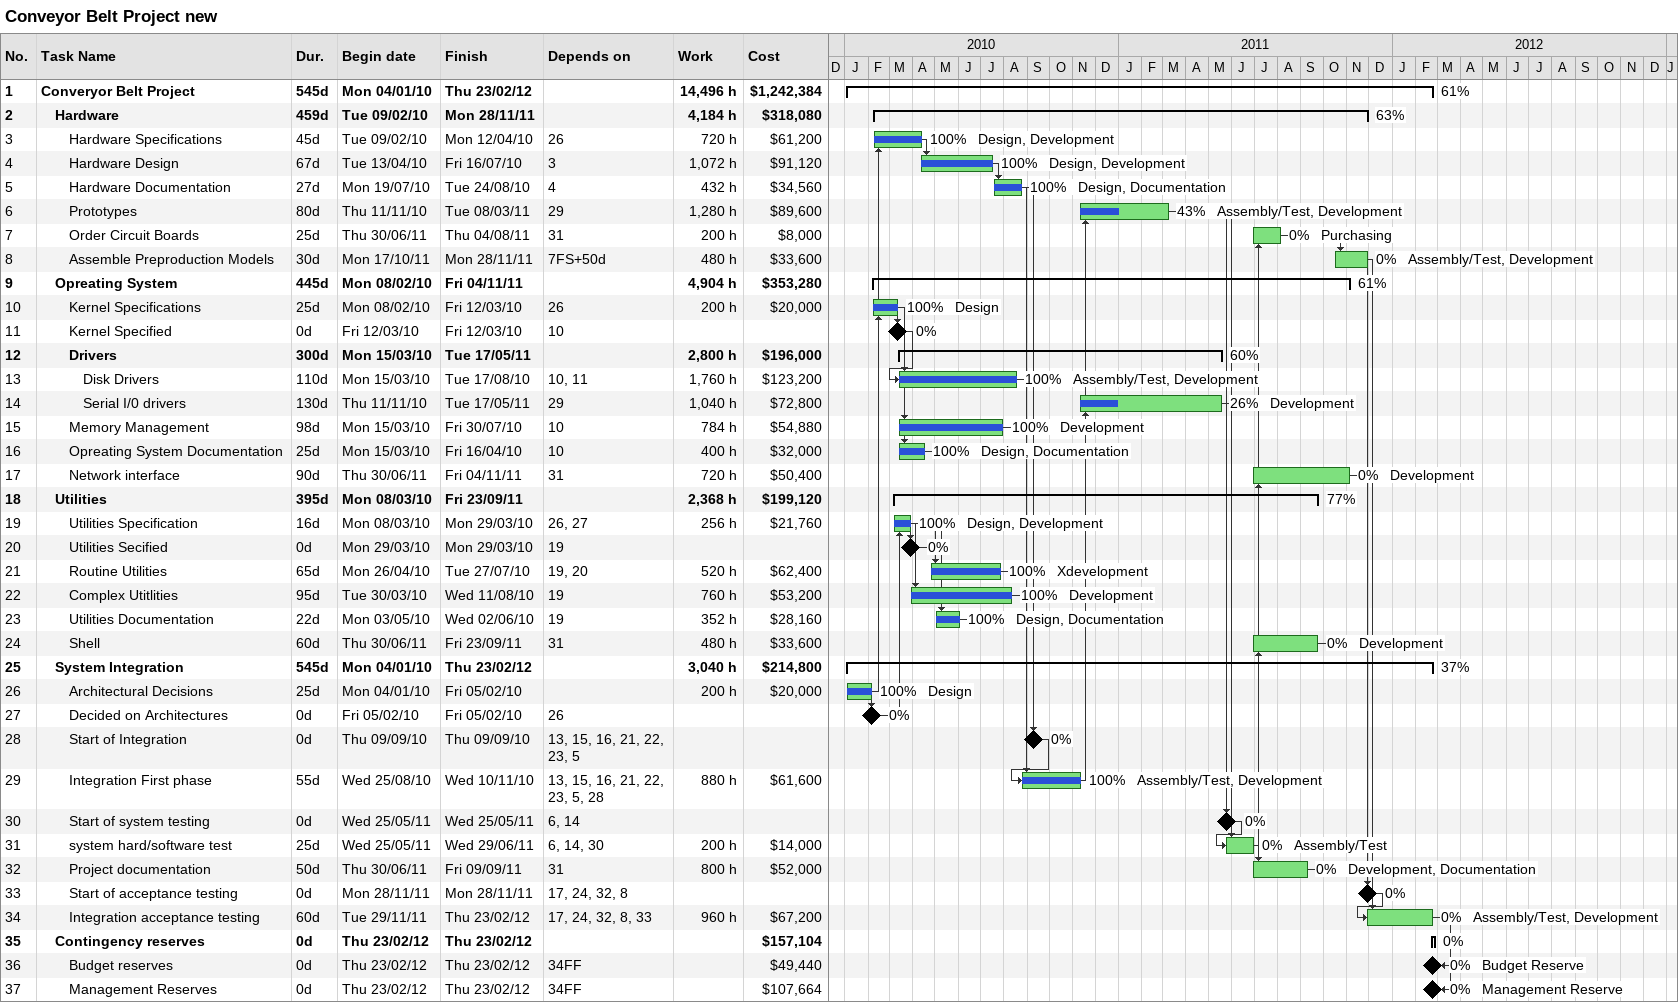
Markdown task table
Conveyor Belt Project new

| ID | Level | Task | Duration | Start | Finish | Predecessors | Resources | % complete | Work (h) | Cost ($) |
|---|---|---|---|---|---|---|---|---|---|---|
| 1 | 1 | **Converyor Belt Project** | 545d | 2010-01-04 | 2012-02-23 |  |  | 61 | 14496 | 1242384 |
| 2 | 2 | **Hardware** | 459d | 2010-02-09 | 2011-11-28 |  |  | 63 | 4184 | 318080 |
| 3 | 3 | Hardware Specifications | 45d | 2010-02-09 | 2010-04-12 | 26 | Design, Development | 100 | 720 | 61200 |
| 4 | 3 | Hardware Design | 67d | 2010-04-13 | 2010-07-16 | 3 | Design, Development | 100 | 1072 | 91120 |
| 5 | 3 | Hardware Documentation | 27d | 2010-07-19 | 2010-08-24 | 4 | Design, Documentation | 100 | 432 | 34560 |
| 6 | 3 | Prototypes | 80d | 2010-11-11 | 2011-03-08 | 29 | Assembly/Test, Development | 43 | 1280 | 89600 |
| 7 | 3 | Order Circuit Boards | 25d | 2011-06-30 | 2011-08-04 | 31 | Purchasing | 0 | 200 | 8000 |
| 8 | 3 | Assemble Preproduction Models | 30d | 2011-10-17 | 2011-11-28 | 7FS+50d | Assembly/Test, Development | 0 | 480 | 33600 |
| 9 | 2 | **Opreating System** | 445d | 2010-02-08 | 2011-11-04 |  |  | 61 | 4904 | 353280 |
| 10 | 3 | Kernel Specifications | 25d | 2010-02-08 | 2010-03-12 | 26 | Design | 100 | 200 | 20000 |
| 11 | 3 | Kernel Specified | 0d | 2010-03-12 | 2010-03-12 | 10 |  | 0 |  |  |
| 12 | 3 | **Drivers** | 300d | 2010-03-15 | 2011-05-17 |  |  | 60 | 2800 | 196000 |
| 13 | 4 | Disk Drivers | 110d | 2010-03-15 | 2010-08-17 | 10, 11 | Assembly/Test, Development | 100 | 1760 | 123200 |
| 14 | 4 | Serial I/0 drivers | 130d | 2010-11-11 | 2011-05-17 | 29 | Development | 26 | 1040 | 72800 |
| 15 | 3 | Memory Management | 98d | 2010-03-15 | 2010-07-30 | 10 | Development | 100 | 784 | 54880 |
| 16 | 3 | Opreating System Documentation | 25d | 2010-03-15 | 2010-04-16 | 10 | Design, Documentation | 100 | 400 | 32000 |
| 17 | 3 | Network interface | 90d | 2011-06-30 | 2011-11-04 | 31 | Development | 0 | 720 | 50400 |
| 18 | 2 | **Utilities** | 395d | 2010-03-08 | 2011-09-23 |  |  | 77 | 2368 | 199120 |
| 19 | 3 | Utilities Specification | 16d | 2010-03-08 | 2010-03-29 | 26, 27 | Design, Development | 100 | 256 | 21760 |
| 20 | 3 | Utilities Secified | 0d | 2010-03-29 | 2010-03-29 | 19 |  | 0 |  |  |
| 21 | 3 | Routine Utilities | 65d | 2010-04-26 | 2010-07-27 | 19, 20 | Xdevelopment | 100 | 520 | 62400 |
| 22 | 3 | Complex Utitlities | 95d | 2010-03-30 | 2010-08-11 | 19 | Development | 100 | 760 | 53200 |
| 23 | 3 | Utilities Documentation | 22d | 2010-05-03 | 2010-06-02 | 19 | Design, Documentation | 100 | 352 | 28160 |
| 24 | 3 | Shell | 60d | 2011-06-30 | 2011-09-23 | 31 | Development | 0 | 480 | 33600 |
| 25 | 2 | **System Integration** | 545d | 2010-01-04 | 2012-02-23 |  |  | 37 | 3040 | 214800 |
| 26 | 3 | Architectural Decisions | 25d | 2010-01-04 | 2010-02-05 |  | Design | 100 | 200 | 20000 |
| 27 | 3 | Decided on Architectures | 0d | 2010-02-05 | 2010-02-05 | 26 |  | 0 |  |  |
| 28 | 3 | Start of Integration | 0d | 2010-09-09 | 2010-09-09 | 13, 15, 16, 21, 22, 23, 5 |  | 0 |  |  |
| 29 | 3 | Integration First phase | 55d | 2010-08-25 | 2010-11-10 | 13, 15, 16, 21, 22, 23, 5, 28 | Assembly/Test, Development | 100 | 880 | 61600 |
| 30 | 3 | Start of system testing | 0d | 2011-05-25 | 2011-05-25 | 6, 14 |  | 0 |  |  |
| 31 | 3 | system hard/software test | 25d | 2011-05-25 | 2011-06-29 | 6, 14, 30 | Assembly/Test | 0 | 200 | 14000 |
| 32 | 3 | Project documentation | 50d | 2011-06-30 | 2011-09-09 | 31 | Development, Documentation | 0 | 800 | 52000 |
| 33 | 3 | Start of acceptance testing | 0d | 2011-11-28 | 2011-11-28 | 17, 24, 32, 8 |  | 0 |  |  |
| 34 | 3 | Integration acceptance testing | 60d | 2011-11-29 | 2012-02-23 | 17, 24, 32, 8, 33 | Assembly/Test, Development | 0 | 960 | 67200 |
| 35 | 2 | **Contingency reserves** | 0d | 2012-02-23 | 2012-02-23 |  |  | 0 |  | 157104 |
| 36 | 3 | Budget reserves | 0d | 2012-02-23 | 2012-02-23 | 34FF | Budget Reserve | 0 |  | 49440 |
| 37 | 3 | Management Reserves | 0d | 2012-02-23 | 2012-02-23 | 34FF | Management Reserve | 0 |  | 107664 |
